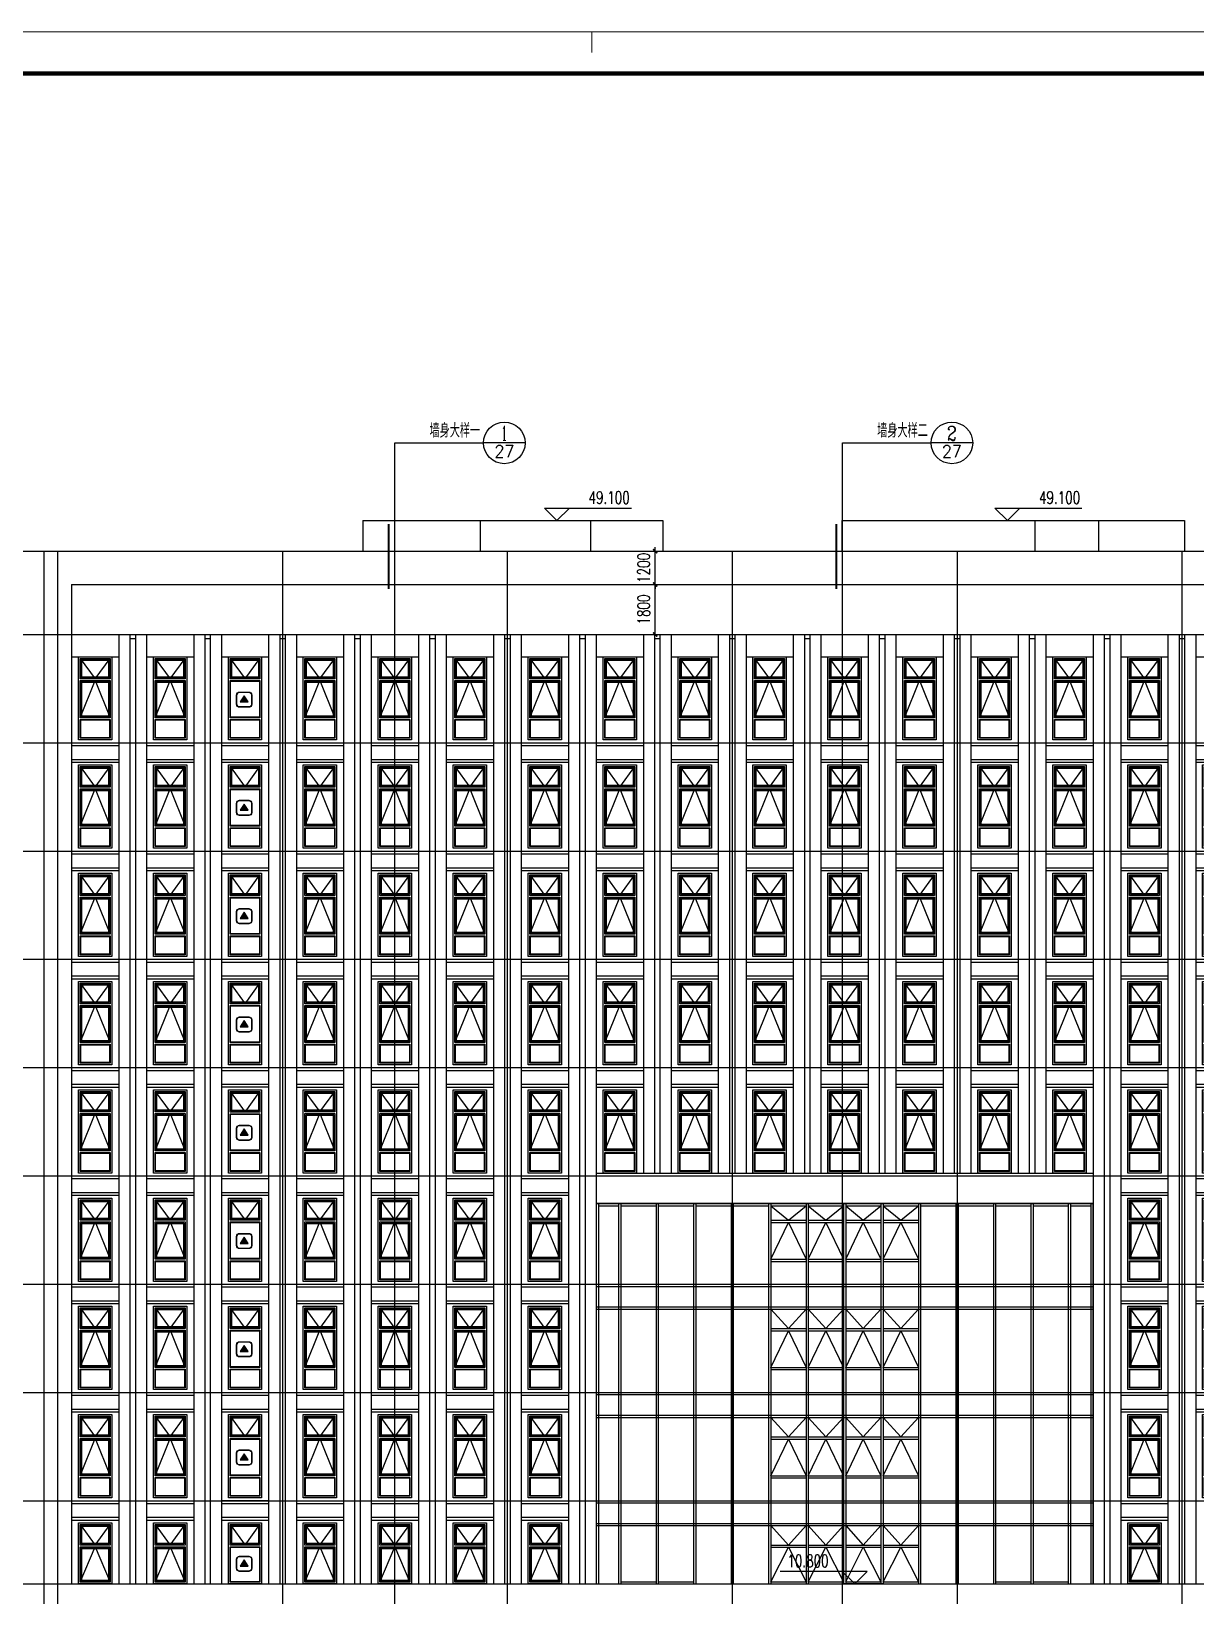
# Model space of a CAD drawing. Extents: x 1738711 to 2346805, y 1189731 to 2516152.
# Drawn here: x 2181922 to 2223872, y 2080978 to 2137328 of the extents above; entities that cross this region are included whole.
import ezdxf
from ezdxf.enums import TextEntityAlignment as Align

# ---------------------------------------------------------------- set-up
doc = ezdxf.new("R2010")
doc.units = 0
doc.header["$LTSCALE"] = 1000
doc.header["$MEASUREMENT"] = 0
doc.linetypes.add('复件 140224通州运河二期售楼部条件图_t3$0$X-ME SHAFT SH$0$X-B2$0$WATER_LINE', pattern=[0])
for name, color, linetype in [('2', 41, 'Continuous'), ('A-Detl-Thin', 1, 'Continuous'), ('DIM_ELEV', 3, 'Continuous'), ('DIM_IDEN', 3, 'Continuous'), ('DOTE', 1, 'Continuous'), ('PUB_DIM', 3, 'Continuous'), ('PUB_TEXT', 7, 'Continuous'), ('TK', 4, 'Continuous'), ('WINDOW', 144, 'Continuous'), ('看线', 8, 'Continuous')]:
    doc.layers.add(name, color=color, linetype=linetype)
doc.layers.add('_0', color=7, linetype='Continuous', lineweight=25)
doc.styles.add('_TCH_DIM', font='SIMPLEX', dxfattribs={"bigfont": 'GBCBIG'})
doc.styles.add('_TCH_DIM_T3', font='SIMPLEX', dxfattribs={"width": 0.705882, "bigfont": 'GBCBIG'})
doc.styles.add('_TCH_LABEL', font='COMPLEX', dxfattribs={"bigfont": 'GBCBIG'})
doc.styles.add('宋体', font='SIMSUN.TTF', dxfattribs={"width": 0.75})
doc.dimstyles.new('_TCH_ARCH&&150', dxfattribs={"dimtxt": 446.25, "dimasz": 150, "dimexe": 375, "dimexo": 450, "dimgap": 189.375, "dimtad": 1, "dimdec": 0, "dimzin": 0, "dimdsep": 46, "dimtxsty": '_TCH_DIM_T3', "dimblk": 'ARCHTICK', "dimcen": 0.09, "dimclrt": 7, "dimazin": 2, "dimtfac": 1, "dimtdec": 0, "dimtix": 1, "dimtmove": 2, "dimatfit": 3, "dimfxl": 1, "dimtolj": 1, "dimtzin": 0, "dimarcsym": 0})

# ---------------------------------------------------------------- blocks, each defined once
blk = doc.blocks.new('hgerahaerhreh')
at = {"layer": '2'}
for p, q in [((1950392, 1480020), (1950392, 1477020)), ((1950792, 1480020), (1950792, 1477020)), ((1950992, 1480020), (1950992, 1477020)), ((1951392, 1480020), (1951392, 1477020))]:
    blk.add_line(p, q, dxfattribs=at)
blk = doc.blocks.new('heraheraherah')
at = {"layer": '2'}
for p, q in [((1975692, 1495620), (1977392, 1495620)), ((1975692, 1495520), (1977392, 1495520)), ((1975692, 1495020), (1977392, 1495020)), ((1975692, 1494920), (1977392, 1494920))]:
    blk.add_line(p, q, dxfattribs=at)
blk = doc.blocks.new('herahreahreh')
at = {"layer": 'WINDOW', "color": 4, "linetype": '复件 140224通州运河二期售楼部条件图_t3$0$X-ME SHAFT SH$0$X-B2$0$WATER_LINE'}
blk.add_lwpolyline([(1943542, 1479020), (1944742, 1479020), (1944742, 1476820), (1943542, 1476820)], close=True, dxfattribs=at)
at = {"layer": 'WINDOW', "linetype": '复件 140224通州运河二期售楼部条件图_t3$0$X-ME SHAFT SH$0$X-B2$0$WATER_LINE'}
for points in [[(1944682, 1478220), (1943602, 1478220), (1943602, 1478960), (1944682, 1478960), (1944682, 1478220)], [(1944682, 1478160), (1944682, 1476880), (1943602, 1476880), (1943602, 1478160), (1944682, 1478160)]]:
    blk.add_lwpolyline(points, dxfattribs=at)
for points in [[(1944642, 1478260), (1943642, 1478260), (1943642, 1478920), (1944642, 1478920)], [(1944622, 1478280), (1943662, 1478280), (1943662, 1478900), (1944622, 1478900)], [(1944642, 1478120), (1944642, 1476920), (1943642, 1476920), (1943642, 1478120)], [(1944622, 1478100), (1944622, 1476940), (1943662, 1476940), (1943662, 1478100)]]:
    blk.add_lwpolyline(points, close=True, dxfattribs=at)
at = {"layer": '看线'}
for points in [[(1943602, 1478960), (1944142, 1478220), (1944682, 1478960)], [(1943602, 1476880), (1944142, 1478160), (1944682, 1476880)]]:
    blk.add_lwpolyline(points, dxfattribs=at)
blk = doc.blocks.new('herahreahre')
at = {"layer": '_0'}
for name, p in [('heraheraherah', (-32400, -15600)), ('herahreahreh', (0, 200))]:
    blk.add_blockref(name, p, dxfattribs=at)
blk = doc.blocks.new('heraherahera')
at = {"layer": '2'}
for p, q in [((1974692, 1495620), (1974692, 1491720)), ((1975092, 1495620), (1975092, 1491720)), ((1975292, 1495620), (1975292, 1491720)), ((1975692, 1495620), (1975692, 1491720))]:
    blk.add_line(p, q, dxfattribs=at)
blk = doc.blocks.new('hgerahgerahre')
at = {"layer": 'WINDOW', "color": 4, "linetype": '复件 140224通州运河二期售楼部条件图_t3$0$X-ME SHAFT SH$0$X-B2$0$WATER_LINE'}
blk.add_lwpolyline([(1975942, 1494820), (1977142, 1494820), (1977142, 1491820), (1975942, 1491820)], close=True, dxfattribs=at)
at = {"layer": 'WINDOW', "linetype": '复件 140224通州运河二期售楼部条件图_t3$0$X-ME SHAFT SH$0$X-B2$0$WATER_LINE'}
for points in [[(1977082, 1494020), (1976002, 1494020), (1976002, 1494760), (1977082, 1494760), (1977082, 1494020)], [(1977082, 1493960), (1977082, 1492620), (1976002, 1492620), (1976002, 1493960), (1977082, 1493960)], [(1977082, 1492560), (1977082, 1491880), (1976002, 1491880), (1976002, 1492560), (1977082, 1492560)]]:
    blk.add_lwpolyline(points, dxfattribs=at)
for points in [[(1977042, 1494060), (1976042, 1494060), (1976042, 1494720), (1977042, 1494720)], [(1977022, 1494080), (1976062, 1494080), (1976062, 1494700), (1977022, 1494700)], [(1977042, 1493920), (1977042, 1492660), (1976042, 1492660), (1976042, 1493920)], [(1977022, 1493900), (1977022, 1492680), (1976062, 1492680), (1976062, 1493900)], [(1977062, 1492540), (1977062, 1491900), (1976022, 1491900), (1976022, 1492540)]]:
    blk.add_lwpolyline(points, close=True, dxfattribs=at)
at = {"layer": '看线'}
for points in [[(1976002, 1494760), (1976542, 1494020), (1977082, 1494760)], [(1976002, 1492620), (1976542, 1493960), (1977082, 1492620)]]:
    blk.add_lwpolyline(points, dxfattribs=at)
blk = doc.blocks.new('jrthreahreah')
at = {"layer": '_0'}
for name in ['heraheraherah', 'hgerahgerahre']:
    blk.add_blockref(name, (0, 0), dxfattribs=at)
blk = doc.blocks.new('geraherahearhe')
at = {"layer": 'WINDOW', "color": 4, "linetype": '复件 140224通州运河二期售楼部条件图_t3$0$X-ME SHAFT SH$0$X-B2$0$WATER_LINE'}
blk.add_lwpolyline([(1943542, 1510320), (1944742, 1510320), (1944742, 1507320), (1943542, 1507320)], close=True, dxfattribs=at)
at = {"layer": 'WINDOW', "linetype": '复件 140224通州运河二期售楼部条件图_t3$0$X-ME SHAFT SH$0$X-B2$0$WATER_LINE'}
for points in [[(1944682, 1509520), (1943602, 1509520), (1943602, 1510260), (1944682, 1510260), (1944682, 1509520)], [(1944682, 1509460), (1944682, 1508120), (1943602, 1508120), (1943602, 1509460), (1944682, 1509460)], [(1944682, 1508060), (1944682, 1507380), (1943602, 1507380), (1943602, 1508060), (1944682, 1508060)]]:
    blk.add_lwpolyline(points, dxfattribs=at)
for points in [[(1944642, 1509560), (1943642, 1509560), (1943642, 1510220), (1944642, 1510220)], [(1944622, 1509580), (1943662, 1509580), (1943662, 1510200), (1944622, 1510200)], [(1944642, 1509420), (1944642, 1508160), (1943642, 1508160), (1943642, 1509420)], [(1944622, 1509400), (1944622, 1508180), (1943662, 1508180), (1943662, 1509400)], [(1944662, 1508040), (1944662, 1507400), (1943622, 1507400), (1943622, 1508040)]]:
    blk.add_lwpolyline(points, close=True, dxfattribs=at)
at = {"layer": '看线'}
for points in [[(1943602, 1510260), (1944142, 1509520), (1944682, 1510260)], [(1943602, 1508120), (1944142, 1509460), (1944682, 1508120)]]:
    blk.add_lwpolyline(points, dxfattribs=at)
blk = doc.blocks.new('hrthtsrhtrdhjrts')
at = {"layer": '2'}
for p, q in [((1944992, 1511220), (1945392, 1511220)), ((1945392, 1511070), (1945592, 1511070)), ((1945592, 1511220), (1945992, 1511220))]:
    blk.add_line(p, q, dxfattribs=at)
blk = doc.blocks.new('44444')
at = {"layer": 'A-Detl-Thin'}
h = blk.add_hatch(color=1, dxfattribs=at)
h.dxf.hatch_style = 1
h.paths.add_polyline_path([(4501249, -50474), (4501124, -50678), (4501380, -50678)])
for points in [[(4501005, -50752), (4501005, -50452, -0.414214), (4501105, -50352), (4501405, -50352, -0.414214), (4501505, -50452), (4501505, -50752, -0.414214), (4501405, -50852), (4501105, -50852, -0.414214)], [(4501015, -50752), (4501015, -50452, -0.414214), (4501105, -50362), (4501405, -50362, -0.414214), (4501495, -50452), (4501495, -50752, -0.414214), (4501405, -50842), (4501105, -50842, -0.414214)]]:
    blk.add_lwpolyline(points, format="xyb", close=True, dxfattribs=at)
blk.add_lwpolyline([(4501249, -50474), (4501124, -50678), (4501380, -50678)], close=True, dxfattribs=at)
blk = doc.blocks.new('herahaerhre')
at = {"layer": 'WINDOW', "color": 4}
blk.add_lwpolyline([(2189022, 1988401), (2190222, 1988401), (2190222, 1985401), (2189022, 1985401)], close=True, dxfattribs=at)
at = {"layer": 'WINDOW'}
for points in [[(2190162, 1987601), (2189082, 1987601), (2189082, 1988341), (2190162, 1988341), (2190162, 1987601)], [(2190162, 1987541), (2190162, 1986201), (2189082, 1986201), (2189082, 1987541), (2190162, 1987541)], [(2190162, 1986141), (2190162, 1985461), (2189082, 1985461), (2189082, 1986141), (2190162, 1986141)]]:
    blk.add_lwpolyline(points, dxfattribs=at)
for points in [[(2190122, 1987641), (2189122, 1987641), (2189122, 1988301), (2190122, 1988301)], [(2190102, 1987661), (2189142, 1987661), (2189142, 1988281), (2190102, 1988281)], [(2190142, 1987521), (2190142, 1986221), (2189102, 1986221), (2189102, 1987521)], [(2190142, 1986121), (2190142, 1985481), (2189102, 1985481), (2189102, 1986121)]]:
    blk.add_lwpolyline(points, close=True, dxfattribs=at)
at = {"layer": '看线'}
blk.add_lwpolyline([(2189082, 1988341), (2189622, 1987601), (2190162, 1988341)], dxfattribs=at)
at = {"color": 6, "xscale": 1.1, "yscale": 1.1, "zscale": 1.1}
blk.add_blockref('44444', (-2761787, 2042516), dxfattribs=at)
blk = doc.blocks.new('heraheraherhe')
at = {"layer": '_0'}
for name, p in [('heraheraherah', (213080, 493582)), ('herahaerhre', (0, 0))]:
    blk.add_blockref(name, p, dxfattribs=at)
blk = doc.blocks.new('hgeraherahe')
at = {"layer": 'WINDOW', "color": 4, "linetype": '复件 140224通州运河二期售楼部条件图_t3$0$X-ME SHAFT SH$0$X-B2$0$WATER_LINE'}
blk.add_lwpolyline([(2189022, 1984501), (2190222, 1984501), (2190222, 1982301), (2189022, 1982301)], close=True, dxfattribs=at)
at = {"layer": 'WINDOW', "linetype": '复件 140224通州运河二期售楼部条件图_t3$0$X-ME SHAFT SH$0$X-B2$0$WATER_LINE'}
for points in [[(2190162, 1983701), (2189082, 1983701), (2189082, 1984441), (2190162, 1984441), (2190162, 1983701)], [(2190162, 1983641), (2190162, 1982361), (2189082, 1982361), (2189082, 1983641), (2190162, 1983641)]]:
    blk.add_lwpolyline(points, dxfattribs=at)
for points in [[(2190122, 1983741), (2189122, 1983741), (2189122, 1984401), (2190122, 1984401)], [(2190102, 1983761), (2189142, 1983761), (2189142, 1984381), (2190102, 1984381)], [(2190142, 1983621), (2190142, 1982381), (2189102, 1982381), (2189102, 1983621)]]:
    blk.add_lwpolyline(points, close=True, dxfattribs=at)
at = {"layer": '看线'}
blk.add_lwpolyline([(2189082, 1984441), (2189622, 1983701), (2190162, 1984441)], dxfattribs=at)
at = {"color": 6, "xscale": 1.1, "yscale": 1.1, "zscale": 1.1}
blk.add_blockref('44444', (-2761787, 2038692), dxfattribs=at)
at = {"layer": '_0'}
blk.add_blockref('heraheraherah', (213080, 489682), dxfattribs=at)
blk = doc.blocks.new('hjashrtahreahe')
at = {"const_width": 25}
blk.add_lwpolyline([(42800, 59400), (42800, 58900)], dxfattribs=at)
at = {"layer": 'TK', "color": 7, "const_width": 25}
blk.add_lwpolyline([(0, 59400), (84100, 59400), (84100, 0), (0, 0)], close=True, dxfattribs=at)
at = {"layer": 'TK', "color": 3, "const_width": 100}
blk.add_lwpolyline([(2500, 1000), (2500, 58400), (83100, 58400), (83100, 1000)], close=True, dxfattribs=at)
at = {"layer": 'TK', "style": '宋体', "width": 0.75}
for tag, height, p in [('项目负责人', 350, (6003, 57089)), ('专业负责人', 350, (6003, 56224)), ('设计人', 350, (6003, 55419)), ('版号1', 250, (77304, 22193)), ('时间1', 250, (82405, 22193)), ('版号2', 250, (77304, 21593)), ('时间2', 250, (82405, 21593)), ('版号3', 250, (77304, 20993)), ('时间3', 250, (82405, 20993)), ('建筑会签', 0.0001, (78978, 2403)), ('电气会签', 0.0001, (82128, 2403)), ('结构会签', 0.0001, (78978, 1803)), ('暖通会签', 0.0001, (82128, 1803)), ('给排水会签', 0.0001, (78978, 1250)), ('智能化会签', 0.0001, (82128, 1250))]:
    blk.add_attdef(tag, text='', height=height, dxfattribs=at).set_placement(p, align=Align.CENTER)
for tag, p in [('合作设计单位', (80816, 48986)), ('版号说明1', (79854, 22318)), ('版号说明2', (79854, 21718)), ('版号说明3', (79854, 21118)), ('浙江绿储科技有限公司', (80545, 16036)), ('百兆瓦级集中式熔盐储能关键', (80545, 14953)), ('设备研发及制造基地项目', (80545, 14603)), ('1#研发楼', (80545, 13636)), ('图名', (80545, 12436)), ('工程编号', (78978, 11461)), ('子项编号', (82128, 11461)), ('建筑', (78978, 10711)), ('图号', (82128, 10711)), ('施工图', (78978, 9961)), ('2023.03', (82128, 9961)), ('审定', (79353, 8461)), ('审核', (79353, 7711)), ('工程负责', (79353, 6961)), ('专业负责', (79353, 6211)), ('设计', (79353, 5461)), ('制图', (79353, 4711)), ('校对', (79353, 3961))]:
    blk.add_attdef(tag, text='', height=250, dxfattribs=at).set_placement(p, align=Align.MIDDLE_CENTER)
blk = doc.blocks.new('_ArchTick')
at = {"color": 0, "linetype": 'ByBlock', "const_width": 0.4}
blk.add_lwpolyline([(-0.5, -0.5), (0.5, 0.5)], dxfattribs=at)
blk = doc.blocks.new('*D179')
at = {"layer": 'Defpoints', "color": 0, "transparency": 16777216}
for p in [(2203270, 2117401), (2204398, 2117401), (2203270, 2115601)]:
    blk.add_point(p, dxfattribs=at)
at = {"layer": 'PUB_DIM', "color": 0, "lineweight": -2, "transparency": 16777216}
for p, q in [((2203720, 2117401), (2204774, 2117401)), ((2204398, 2115601), (2204398, 2117401)), ((2203720, 2115601), (2204774, 2115601))]:
    blk.add_line(p, q, dxfattribs=at)
at = {"layer": 'PUB_DIM', "color": 0, "lineweight": -2, "transparency": 16777216, "xscale": 150, "yscale": 150, "zscale": 150}
for p, rotation in [((2204398, 2117401), 90), ((2204398, 2115601), 270)]:
    blk.add_blockref('_ArchTick', p, dxfattribs=dict(at, rotation=rotation))
at = {"layer": 'PUB_DIM', "color": 7, "transparency": 16777216, "insert": (2203986, 2116501), "char_height": 446.2, "attachment_point": 5, "rotation": 90, "style": '_TCH_DIM_T3'}
blk.add_mtext('\\A1;1800', dxfattribs=at)
blk = doc.blocks.new('*D180')
at = {"layer": 'Defpoints', "color": 0, "transparency": 16777216}
for p in [(2203270, 2118601), (2204398, 2118601), (2203270, 2117401)]:
    blk.add_point(p, dxfattribs=at)
at = {"layer": 'PUB_DIM', "color": 0, "lineweight": -2, "transparency": 16777216}
for p, q in [((2204398, 2118601), (2204398, 2118751)), ((2203720, 2118601), (2204774, 2118601)), ((2204398, 2117401), (2204398, 2118601)), ((2203720, 2117401), (2204774, 2117401)), ((2204398, 2117401), (2204398, 2117251))]:
    blk.add_line(p, q, dxfattribs=at)
at = {"layer": 'PUB_DIM', "color": 0, "lineweight": -2, "transparency": 16777216, "xscale": 150, "yscale": 150, "zscale": 150}
for p, rotation in [((2204398, 2118601), 270), ((2204398, 2117401), 90)]:
    blk.add_blockref('_ArchTick', p, dxfattribs=dict(at, rotation=rotation))
at = {"layer": 'PUB_DIM', "color": 7, "transparency": 16777216, "insert": (2203986, 2118001), "char_height": 446.2, "attachment_point": 5, "rotation": 90, "style": '_TCH_DIM_T3'}
blk.add_mtext('\\A1;1200', dxfattribs=at)

msp = doc.modelspace()

# ---------------------------------------------------------------- linework, layer by layer
at = {"layer": '2'}
for p, q in [((2182372.3, 2118601.5), (2182372.3, 2070301.5)), ((2182372.3, 2118601.5), (2240072.3, 2118601.5)), ((2183372.3, 2117401.5), (2183372.3, 2081401.5)), ((2183372.3, 2117401.5), (2239072.3, 2117401.5)), ((2183372.3, 2114801.5), (2185072.3, 2114801.5)), ((2186072.3, 2114801.5), (2187772.3, 2114801.5)), ((2188772.3, 2114801.5), (2190472.3, 2114801.5)), ((2191472.3, 2114801.5), (2193172.3, 2114801.5)), ((2194172.3, 2114801.5), (2195872.3, 2114801.5)), ((2196872.3, 2114801.5), (2198572.3, 2114801.5)), ((2199572.3, 2114801.5), (2201272.3, 2114801.5)), ((2202272.3, 2114801.5), (2203972.3, 2114801.5)), ((2204972.3, 2114801.5), (2206672.3, 2114801.5)), ((2207672.3, 2114801.5), (2209372.3, 2114801.5)), ((2210372.3, 2114801.5), (2212072.3, 2114801.5)), ((2213072.3, 2114801.5), (2214772.3, 2114801.5)), ((2215772.3, 2114801.5), (2217472.3, 2114801.5)), ((2218472.3, 2114801.5), (2220172.3, 2114801.5)), ((2221172.3, 2114801.5), (2222872.3, 2114801.5)), ((2223872.3, 2114801.5), (2225572.3, 2114801.5)), ((2203972.3, 2100001.5), (2203972.3, 2096201.5)), ((2204372.3, 2100001.5), (2204372.3, 2096201.5)), ((2204572.3, 2100001.5), (2204572.3, 2096201.5)), ((2204972.3, 2100001.5), (2204972.3, 2096201.5)), ((2206672.3, 2100001.5), (2206672.3, 2096201.5)), ((2207072.3, 2100001.5), (2207072.3, 2096201.5)), ((2207272.3, 2100001.5), (2207272.3, 2096201.5)), ((2207672.3, 2100001.5), (2207672.3, 2096201.5)), ((2209372.3, 2100001.5), (2209372.3, 2096201.5)), ((2209772.3, 2100001.5), (2209772.3, 2096201.5)), ((2209972.3, 2100001.5), (2209972.3, 2096201.5)), ((2210372.3, 2100001.5), (2210372.3, 2096201.5)), ((2212072.3, 2100001.5), (2212072.3, 2096201.5)), ((2212472.3, 2100001.5), (2212472.3, 2096201.5)), ((2212672.3, 2100001.5), (2212672.3, 2096201.5)), ((2213072.3, 2100001.5), (2213072.3, 2096201.5)), ((2214772.3, 2100001.5), (2214772.3, 2096201.5)), ((2215172.3, 2100001.5), (2215172.3, 2096201.5)), ((2215372.3, 2100001.5), (2215372.3, 2096201.5)), ((2215772.3, 2100001.5), (2215772.3, 2096201.5)), ((2217472.3, 2100001.5), (2217472.3, 2096201.5)), ((2217872.3, 2100001.5), (2217872.3, 2096201.5)), ((2218072.3, 2100001.5), (2218072.3, 2096201.5)), ((2218472.3, 2100001.5), (2218472.3, 2096201.5)), ((2202272.3, 2096201.5), (2220172.3, 2096201.5)), ((2220172.3, 2096101.5), (2220172.3, 2092201.5)), ((2220572.3, 2096101.5), (2220572.3, 2092201.5)), ((2220772.3, 2096101.5), (2220772.3, 2092201.5)), ((2221172.3, 2096101.5), (2221172.3, 2092201.5)), ((2202272.3, 2095101.5), (2220172.3, 2095101.5)), ((2161372.6, 2081401.5), (2182372.3, 2081401.5)), ((2182372.3, 2081401.5), (2240072.3, 2081401.5))]:
    msp.add_line(p, q, dxfattribs=at)
at = {"layer": 'DIM_ELEV'}
for p, q in [((2200860, 2119701.5), (2200410, 2120151.5)), ((2200410, 2120151.5), (2203542, 2120151.5)), ((2200860, 2119701.5), (2201310, 2120151.5)), ((2217088, 2119701.5), (2216638, 2120151.5)), ((2216638, 2120151.5), (2219770, 2120151.5)), ((2217088, 2119701.5), (2217538, 2120151.5)), ((2199810, 2119701.5), (2201310, 2119701.5)), ((2216038, 2119701.5), (2217538, 2119701.5)), ((2212037.1, 2081851.5), (2208905.1, 2081851.5)), ((2211587.1, 2081401.5), (2211137.1, 2081851.5)), ((2211587.1, 2081401.5), (2212037.1, 2081851.5)), ((2212637.1, 2081401.5), (2211137.1, 2081401.5))]:
    msp.add_line(p, q, dxfattribs=at)
at = {"layer": 'DIM_IDEN'}
for p, q in [((2195024.6, 2122503), (2198214.3, 2122503)), ((2195024.6, 2069847.7), (2195024.6, 2122503)), ((2199714.3, 2122503), (2198214.3, 2122503)), ((2211147.6, 2122503), (2214337.3, 2122503)), ((2211147.6, 2069847.7), (2211147.6, 2122503)), ((2215837.3, 2122503), (2214337.3, 2122503))]:
    msp.add_line(p, q, dxfattribs=at)
at = {"layer": 'DIM_IDEN', "const_width": 75}
for points in [[(2194799.6, 2117234.7), (2194799.6, 2119578.6)], [(2210922.6, 2117234.7), (2210922.6, 2119578.6)]]:
    msp.add_lwpolyline(points, dxfattribs=at)
at = {"layer": 'DIM_IDEN'}
for centre in [(2198964.3, 2122503), (2215087.3, 2122503)]:
    msp.add_circle(centre, 750, dxfattribs=at)
at = {"layer": 'DOTE'}
for p, q in [((2157576.5, 2118601.5), (2243708.8, 2118601.5)), ((2182872.3, 2118601.5), (2182872.3, 2067941.2)), ((2190972.3, 2118601.5), (2190972.3, 2067941.2)), ((2199072.3, 2118601.5), (2199072.3, 2067941.2)), ((2207172.3, 2118601.5), (2207172.3, 2067941.2)), ((2215272.3, 2118601.5), (2215272.3, 2067941.2)), ((2223372.3, 2118601.5), (2223372.3, 2067941.2)), ((2157576.5, 2115601.5), (2243708.8, 2115601.5)), ((2157576.5, 2111701.5), (2243708.8, 2111701.5)), ((2157576.5, 2107801.5), (2243708.8, 2107801.5)), ((2157576.5, 2103901.5), (2243708.8, 2103901.5)), ((2157576.5, 2100001.5), (2243708.8, 2100001.5)), ((2157576.5, 2096101.5), (2243708.8, 2096101.5)), ((2157576.5, 2092201.5), (2243708.8, 2092201.5)), ((2157576.5, 2088301.5), (2243708.8, 2088301.5)), ((2157576.5, 2084401.5), (2243708.8, 2084401.5))]:
    msp.add_line(p, q, dxfattribs=at)
at = {"layer": 'WINDOW', "linetype": '复件 140224通州运河二期售楼部条件图_t3$0$X-ME SHAFT SH$0$X-B2$0$WATER_LINE'}
for p, q in [((2202352.3, 2095101.5), (2202352.3, 2081401.5)), ((2203082.3, 2095101.5), (2203082.3, 2081401.5)), ((2203162.3, 2095101.5), (2203162.3, 2081401.5)), ((2204432.3, 2095101.5), (2204432.3, 2081401.5)), ((2204512.3, 2095101.5), (2204512.3, 2081401.5)), ((2205782.3, 2095101.5), (2205782.3, 2081401.5)), ((2205862.3, 2095101.5), (2205862.3, 2081401.5)), ((2207132.3, 2095101.5), (2207132.3, 2081401.5)), ((2207212.3, 2095101.5), (2207212.3, 2081401.5)), ((2208482.3, 2095101.5), (2208482.3, 2081401.5)), ((2208562.3, 2095101.5), (2208562.3, 2081401.5)), ((2209832.3, 2095101.5), (2209832.3, 2081401.5)), ((2209912.3, 2095101.5), (2209912.3, 2081401.5)), ((2211182.3, 2095101.5), (2211182.3, 2081401.5)), ((2211262.3, 2095101.5), (2211262.3, 2081401.5)), ((2212532.3, 2095101.5), (2212532.3, 2081401.5)), ((2212612.3, 2095101.5), (2212612.3, 2081401.5)), ((2213882.3, 2095101.5), (2213882.3, 2081401.5)), ((2213962.3, 2095101.5), (2213962.3, 2081401.5)), ((2215232.3, 2095101.5), (2215232.3, 2081401.5)), ((2215312.3, 2095101.5), (2215312.3, 2081401.5)), ((2216582.3, 2095101.5), (2216582.3, 2081401.5)), ((2216662.3, 2095101.5), (2216662.3, 2081401.5)), ((2217932.3, 2095101.5), (2217932.3, 2081401.5)), ((2218012.3, 2095101.5), (2218012.3, 2081401.5)), ((2219282.3, 2095101.5), (2219282.3, 2081401.5)), ((2219362.3, 2095101.5), (2219362.3, 2081401.5)), ((2220092.3, 2095101.5), (2220092.3, 2081401.5)), ((2202352.3, 2095021.5), (2203082.3, 2095021.5)), ((2203162.3, 2095021.5), (2204432.3, 2095021.5)), ((2204512.3, 2095021.5), (2205782.3, 2095021.5)), ((2205862.3, 2095021.5), (2207132.3, 2095021.5)), ((2207212.3, 2095021.5), (2208482.3, 2095021.5)), ((2208562.3, 2095021.5), (2209832.3, 2095021.5)), ((2209912.3, 2095021.5), (2211182.3, 2095021.5)), ((2211262.3, 2095021.5), (2212532.3, 2095021.5)), ((2212612.3, 2095021.5), (2213882.3, 2095021.5)), ((2213962.3, 2095021.5), (2215232.3, 2095021.5)), ((2215312.3, 2095021.5), (2216582.3, 2095021.5)), ((2216662.3, 2095021.5), (2217932.3, 2095021.5)), ((2218012.3, 2095021.5), (2219282.3, 2095021.5)), ((2219362.3, 2095021.5), (2220092.3, 2095021.5)), ((2208562.3, 2094501.5), (2209832.3, 2094501.5)), ((2208562.3, 2094421.5), (2209832.3, 2094421.5)), ((2209912.3, 2094501.5), (2211182.3, 2094501.5)), ((2209912.3, 2094421.5), (2211182.3, 2094421.5)), ((2211262.3, 2094501.5), (2212532.3, 2094501.5)), ((2211262.3, 2094421.5), (2212532.3, 2094421.5)), ((2212612.3, 2094501.5), (2213882.3, 2094501.5)), ((2212612.3, 2094421.5), (2213882.3, 2094421.5)), ((2208562.3, 2093101.5), (2209832.3, 2093101.5)), ((2208562.3, 2093021.5), (2209832.3, 2093021.5)), ((2209912.3, 2093101.5), (2211182.3, 2093101.5)), ((2209912.3, 2093021.5), (2211182.3, 2093021.5)), ((2211262.3, 2093101.5), (2212532.3, 2093101.5)), ((2211262.3, 2093021.5), (2212532.3, 2093021.5)), ((2212612.3, 2093101.5), (2213882.3, 2093101.5)), ((2212612.3, 2093021.5), (2213882.3, 2093021.5)), ((2202272.3, 2092201.5), (2220172.3, 2092201.5)), ((2202272.3, 2092121.5), (2220172.3, 2092121.5)), ((2202272.3, 2091381.5), (2220172.3, 2091381.5)), ((2202272.3, 2091301.5), (2220172.3, 2091301.5)), ((2208562.3, 2090601.5), (2209832.3, 2090601.5)), ((2209912.3, 2090601.5), (2211182.3, 2090601.5)), ((2211262.3, 2090601.5), (2212532.3, 2090601.5)), ((2212612.3, 2090601.5), (2213882.3, 2090601.5)), ((2208562.3, 2090521.5), (2209832.3, 2090521.5)), ((2209912.3, 2090521.5), (2211182.3, 2090521.5)), ((2211262.3, 2090521.5), (2212532.3, 2090521.5)), ((2212612.3, 2090521.5), (2213882.3, 2090521.5)), ((2208562.3, 2089201.5), (2209832.3, 2089201.5)), ((2208562.3, 2089121.5), (2209832.3, 2089121.5)), ((2209912.3, 2089201.5), (2211182.3, 2089201.5)), ((2209912.3, 2089121.5), (2211182.3, 2089121.5)), ((2211262.3, 2089201.5), (2212532.3, 2089201.5)), ((2211262.3, 2089121.5), (2212532.3, 2089121.5)), ((2212612.3, 2089201.5), (2213882.3, 2089201.5)), ((2212612.3, 2089121.5), (2213882.3, 2089121.5)), ((2202272.3, 2088301.5), (2220172.3, 2088301.5)), ((2202272.3, 2088221.5), (2220172.3, 2088221.5)), ((2202272.3, 2087481.5), (2220172.3, 2087481.5)), ((2202272.3, 2087401.5), (2220172.3, 2087401.5)), ((2208562.3, 2086701.5), (2209832.3, 2086701.5)), ((2208562.3, 2086621.5), (2209832.3, 2086621.5)), ((2209912.3, 2086701.5), (2211182.3, 2086701.5)), ((2209912.3, 2086621.5), (2211182.3, 2086621.5)), ((2211262.3, 2086701.5), (2212532.3, 2086701.5)), ((2211262.3, 2086621.5), (2212532.3, 2086621.5)), ((2212612.3, 2086701.5), (2213882.3, 2086701.5)), ((2212612.3, 2086621.5), (2213882.3, 2086621.5)), ((2208562.3, 2085301.5), (2209832.3, 2085301.5)), ((2208562.3, 2085221.5), (2209832.3, 2085221.5)), ((2209912.3, 2085301.5), (2211182.3, 2085301.5)), ((2209912.3, 2085221.5), (2211182.3, 2085221.5)), ((2211262.3, 2085301.5), (2212532.3, 2085301.5)), ((2211262.3, 2085221.5), (2212532.3, 2085221.5)), ((2212612.3, 2085301.5), (2213882.3, 2085301.5)), ((2212612.3, 2085221.5), (2213882.3, 2085221.5)), ((2202272.3, 2084401.5), (2220172.3, 2084401.5)), ((2202272.3, 2084321.5), (2220172.3, 2084321.5)), ((2202272.3, 2083581.5), (2220172.3, 2083581.5)), ((2202272.3, 2083501.5), (2220172.3, 2083501.5)), ((2208562.3, 2082801.5), (2209832.3, 2082801.5)), ((2208562.3, 2082721.5), (2209832.3, 2082721.5)), ((2209912.3, 2082801.5), (2211182.3, 2082801.5)), ((2209912.3, 2082721.5), (2211182.3, 2082721.5)), ((2211262.3, 2082801.5), (2212532.3, 2082801.5)), ((2211262.3, 2082721.5), (2212532.3, 2082721.5)), ((2212612.3, 2082801.5), (2213882.3, 2082801.5)), ((2212612.3, 2082721.5), (2213882.3, 2082721.5)), ((2203162.3, 2081481.5), (2204432.3, 2081481.5)), ((2203162.3, 2081401.5), (2204432.3, 2081401.5)), ((2204512.3, 2081481.5), (2205782.3, 2081481.5)), ((2208562.3, 2081481.5), (2209832.3, 2081481.5)), ((2209912.3, 2081481.5), (2211182.3, 2081481.5)), ((2211262.3, 2081481.5), (2212532.3, 2081481.5)), ((2212612.3, 2081481.5), (2213882.3, 2081481.5)), ((2216662.3, 2081481.5), (2217932.3, 2081481.5)), ((2218012.3, 2081481.5), (2219282.3, 2081481.5))]:
    msp.add_line(p, q, dxfattribs=at)
msp.add_lwpolyline([(2202272.3, 2081401.5), (2220172.3, 2081401.5), (2220172.3, 2095101.5), (2202272.3, 2095101.5)], close=True, dxfattribs=at)
at = {"layer": '看线'}
for p, q in [((2193872.3, 2119701.5), (2193872.3, 2118601.5)), ((2193872.3, 2119701.5), (2204672.3, 2119701.5)), ((2198095.5, 2119701.5), (2198095.5, 2118601.5)), ((2202072.3, 2119701.5), (2202072.3, 2118601.5)), ((2204672.3, 2119701.5), (2204672.3, 2118601.5)), ((2211122.3, 2119701.5), (2211122.3, 2118601.5)), ((2211122.3, 2119701.5), (2223472.3, 2119701.5)), ((2218072.3, 2119701.5), (2218072.3, 2118601.5)), ((2220372.3, 2119701.5), (2220372.3, 2118601.5)), ((2223472.3, 2119701.5), (2223472.3, 2118601.5))]:
    msp.add_line(p, q, dxfattribs=at)
for points in [[(2208562.3, 2095021.5), (2209197.3, 2094501.5), (2209832.3, 2095021.5)], [(2209912.3, 2095021.5), (2210547.3, 2094501.5), (2211182.3, 2095021.5)], [(2211262.3, 2095021.5), (2211897.3, 2094501.5), (2212532.3, 2095021.5)], [(2212612.3, 2095021.5), (2213247.3, 2094501.5), (2213882.3, 2095021.5)], [(2208562.3, 2093101.5), (2209197.3, 2094421.5), (2209832.3, 2093101.5)], [(2209912.3, 2093101.5), (2210547.3, 2094421.5), (2211182.3, 2093101.5)], [(2211262.3, 2093101.5), (2211897.3, 2094421.5), (2212532.3, 2093101.5)], [(2212612.3, 2093101.5), (2213247.3, 2094421.5), (2213882.3, 2093101.5)], [(2208562.3, 2091301.5), (2209197.3, 2090601.5), (2209832.3, 2091301.5)], [(2209912.3, 2091301.5), (2210547.3, 2090601.5), (2211182.3, 2091301.5)], [(2211262.3, 2091301.5), (2211897.3, 2090601.5), (2212532.3, 2091301.5)], [(2212612.3, 2091301.5), (2213247.3, 2090601.5), (2213882.3, 2091301.5)], [(2208562.3, 2089201.5), (2209197.3, 2090521.5), (2209832.3, 2089201.5)], [(2209912.3, 2089201.5), (2210547.3, 2090521.5), (2211182.3, 2089201.5)], [(2211262.3, 2089201.5), (2211897.3, 2090521.5), (2212532.3, 2089201.5)], [(2212612.3, 2089201.5), (2213247.3, 2090521.5), (2213882.3, 2089201.5)], [(2208562.3, 2087401.5), (2209197.3, 2086701.5), (2209832.3, 2087401.5)], [(2209912.3, 2087401.5), (2210547.3, 2086701.5), (2211182.3, 2087401.5)], [(2211262.3, 2087401.5), (2211897.3, 2086701.5), (2212532.3, 2087401.5)], [(2212612.3, 2087401.5), (2213247.3, 2086701.5), (2213882.3, 2087401.5)], [(2208562.3, 2085301.5), (2209197.3, 2086621.5), (2209832.3, 2085301.5)], [(2209912.3, 2085301.5), (2210547.3, 2086621.5), (2211182.3, 2085301.5)], [(2211262.3, 2085301.5), (2211897.3, 2086621.5), (2212532.3, 2085301.5)], [(2212612.3, 2085301.5), (2213247.3, 2086621.5), (2213882.3, 2085301.5)], [(2208562.3, 2083501.5), (2209197.3, 2082801.5), (2209832.3, 2083501.5)], [(2209912.3, 2083501.5), (2210547.3, 2082801.5), (2211182.3, 2083501.5)], [(2211262.3, 2083501.5), (2211897.3, 2082801.5), (2212532.3, 2083501.5)], [(2212612.3, 2083501.5), (2213247.3, 2082801.5), (2213882.3, 2083501.5)], [(2208562.3, 2081481.5), (2209197.3, 2082721.5), (2209832.3, 2081481.5)], [(2209912.3, 2081481.5), (2210547.3, 2082721.5), (2211182.3, 2081481.5)], [(2211262.3, 2081481.5), (2211897.3, 2082721.5), (2212532.3, 2081481.5)], [(2212612.3, 2081481.5), (2213247.3, 2082721.5), (2213882.3, 2081481.5)]]:
    msp.add_lwpolyline(points, dxfattribs=at)

# ---------------------------------------------------------------- block references
at = {"xscale": 1.5, "yscale": 1.5, "zscale": 1.5}
msp.add_blockref('hjashrtahreahe', (2137913.5, 2048209.1), dxfattribs=at)
at = {"layer": '_0'}
for name, p in [('heraherahera', (210380.4, 619981.8)), ('hrthtsrhtrdhjrts', (240080.4, 604381.8)), ('heraherahera', (213080.4, 619981.8)), ('hrthtsrhtrdhjrts', (242780.4, 604381.8)), ('heraherahera', (215780.4, 619981.8)), ('hrthtsrhtrdhjrts', (245480.4, 604381.8)), ('heraherahera', (218480.4, 619981.8)), ('hrthtsrhtrdhjrts', (248180.4, 604381.8)), ('heraherahera', (221180.4, 619981.8)), ('hrthtsrhtrdhjrts', (250880.4, 604381.8)), ('heraherahera', (223880.4, 619981.8)), ('hrthtsrhtrdhjrts', (253580.4, 604381.8)), ('heraherahera', (226580.4, 619981.8)), ('hrthtsrhtrdhjrts', (256280.4, 604381.8)), ('heraherahera', (229280.4, 619981.8)), ('hrthtsrhtrdhjrts', (258980.4, 604381.8)), ('heraherahera', (231980.4, 619981.8)), ('hrthtsrhtrdhjrts', (261680.4, 604381.8)), ('heraherahera', (234680.4, 619981.8)), ('hrthtsrhtrdhjrts', (264380.4, 604381.8)), ('heraherahera', (237380.4, 619981.8)), ('hrthtsrhtrdhjrts', (267080.4, 604381.8)), ('heraherahera', (240080.4, 619981.8)), ('hrthtsrhtrdhjrts', (269780.4, 604381.8)), ('heraherahera', (242780.4, 619981.8)), ('hrthtsrhtrdhjrts', (272480.4, 604381.8)), ('heraherahera', (245480.4, 619981.8)), ('hrthtsrhtrdhjrts', (275180.4, 604381.8)), ('heraherahera', (248180.4, 619981.8)), ('hrthtsrhtrdhjrts', (277880.4, 604381.8)), ('geraherahearhe', (240080.4, 604481.8)), ('geraherahearhe', (242780.4, 604481.8)), ('herahaerhre', (0, 126400)), ('geraherahearhe', (248180.4, 604481.8)), ('geraherahearhe', (250880.4, 604481.8)), ('geraherahearhe', (253580.4, 604481.8)), ('geraherahearhe', (256280.4, 604481.8)), ('geraherahearhe', (258980.4, 604481.8)), ('geraherahearhe', (261680.4, 604481.8)), ('geraherahearhe', (264380.4, 604481.8)), ('geraherahearhe', (267080.4, 604481.8)), ('geraherahearhe', (269780.4, 604481.8)), ('geraherahearhe', (272480.4, 604481.8)), ('geraherahearhe', (275180.4, 604481.8)), ('geraherahearhe', (277880.4, 604481.8)), ('jrthreahreah', (207680.4, 616081.8)), ('heraherahera', (210380.4, 616081.8)), ('jrthreahreah', (210380.4, 616081.8)), ('heraherahera', (213080.4, 616081.8)), ('heraheraherhe', (0, 122500)), ('heraherahera', (215780.4, 616081.8)), ('jrthreahreah', (215780.4, 616081.8)), ('heraherahera', (218480.4, 616081.8)), ('jrthreahreah', (218480.4, 616081.8)), ('heraherahera', (221180.4, 616081.8)), ('jrthreahreah', (221180.4, 616081.8)), ('heraherahera', (223880.4, 616081.8)), ('jrthreahreah', (223880.4, 616081.8)), ('heraherahera', (226580.4, 616081.8)), ('jrthreahreah', (226580.4, 616081.8)), ('heraherahera', (229280.4, 616081.8)), ('jrthreahreah', (229280.4, 616081.8)), ('heraherahera', (231980.4, 616081.8)), ('jrthreahreah', (231980.4, 616081.8)), ('heraherahera', (234680.4, 616081.8)), ('jrthreahreah', (234680.4, 616081.8)), ('heraherahera', (237380.4, 616081.8)), ('jrthreahreah', (237380.4, 616081.8)), ('heraherahera', (240080.4, 616081.8)), ('jrthreahreah', (240080.4, 616081.8)), ('heraherahera', (242780.4, 616081.8)), ('jrthreahreah', (242780.4, 616081.8)), ('heraherahera', (245480.4, 616081.8)), ('jrthreahreah', (245480.4, 616081.8)), ('heraherahera', (248180.4, 616081.8)), ('jrthreahreah', (248180.4, 616081.8)), ('jrthreahreah', (207680.4, 612181.8)), ('heraherahera', (210380.4, 612181.8)), ('jrthreahreah', (210380.4, 612181.8)), ('heraherahera', (213080.4, 612181.8)), ('heraheraherhe', (0, 118600)), ('heraherahera', (215780.4, 612181.8)), ('jrthreahreah', (215780.4, 612181.8)), ('heraherahera', (218480.4, 612181.8)), ('jrthreahreah', (218480.4, 612181.8)), ('heraherahera', (221180.4, 612181.8)), ('jrthreahreah', (221180.4, 612181.8)), ('heraherahera', (223880.4, 612181.8)), ('jrthreahreah', (223880.4, 612181.8)), ('heraherahera', (226580.4, 612181.8)), ('jrthreahreah', (226580.4, 612181.8)), ('heraherahera', (229280.4, 612181.8)), ('jrthreahreah', (229280.4, 612181.8)), ('heraherahera', (231980.4, 612181.8)), ('jrthreahreah', (231980.4, 612181.8)), ('heraherahera', (234680.4, 612181.8)), ('jrthreahreah', (234680.4, 612181.8)), ('heraherahera', (237380.4, 612181.8)), ('jrthreahreah', (237380.4, 612181.8)), ('heraherahera', (240080.4, 612181.8)), ('jrthreahreah', (240080.4, 612181.8)), ('heraherahera', (242780.4, 612181.8)), ('jrthreahreah', (242780.4, 612181.8)), ('heraherahera', (245480.4, 612181.8)), ('jrthreahreah', (245480.4, 612181.8)), ('heraherahera', (248180.4, 612181.8)), ('jrthreahreah', (248180.4, 612181.8)), ('jrthreahreah', (207680.4, 608281.8)), ('heraherahera', (210380.4, 608281.8)), ('jrthreahreah', (210380.4, 608281.8)), ('heraherahera', (213080.4, 608281.8)), ('heraheraherhe', (0, 114700)), ('heraherahera', (215780.4, 608281.8)), ('jrthreahreah', (215780.4, 608281.8)), ('heraherahera', (218480.4, 608281.8)), ('jrthreahreah', (218480.4, 608281.8)), ('heraherahera', (221180.4, 608281.8)), ('jrthreahreah', (221180.4, 608281.8)), ('heraherahera', (223880.4, 608281.8)), ('jrthreahreah', (223880.4, 608281.8)), ('heraherahera', (226580.4, 608281.8)), ('jrthreahreah', (226580.4, 608281.8)), ('heraherahera', (229280.4, 608281.8)), ('jrthreahreah', (229280.4, 608281.8)), ('heraherahera', (231980.4, 608281.8)), ('jrthreahreah', (231980.4, 608281.8)), ('heraherahera', (234680.4, 608281.8)), ('jrthreahreah', (234680.4, 608281.8)), ('heraherahera', (237380.4, 608281.8)), ('jrthreahreah', (237380.4, 608281.8)), ('heraherahera', (240080.4, 608281.8)), ('jrthreahreah', (240080.4, 608281.8)), ('heraherahera', (242780.4, 608281.8)), ('jrthreahreah', (242780.4, 608281.8)), ('heraherahera', (245480.4, 608281.8)), ('jrthreahreah', (245480.4, 608281.8)), ('heraherahera', (248180.4, 608281.8)), ('jrthreahreah', (248180.4, 608281.8)), ('jrthreahreah', (207680.4, 604381.8)), ('heraherahera', (210380.4, 604381.8)), ('jrthreahreah', (210380.4, 604381.8)), ('heraherahera', (213080.4, 604381.8)), ('heraheraherhe', (0, 110800)), ('heraherahera', (215780.4, 604381.8)), ('jrthreahreah', (215780.4, 604381.8)), ('heraherahera', (218480.4, 604381.8)), ('jrthreahreah', (218480.4, 604381.8)), ('heraherahera', (221180.4, 604381.8)), ('jrthreahreah', (221180.4, 604381.8)), ('heraherahera', (223880.4, 604381.8)), ('jrthreahreah', (223880.4, 604381.8)), ('heraherahera', (226580.4, 604381.8)), ('jrthreahreah', (226580.4, 604381.8)), ('jrthreahreah', (229280.4, 604381.8)), ('jrthreahreah', (231980.4, 604381.8)), ('jrthreahreah', (234680.4, 604381.8)), ('jrthreahreah', (237380.4, 604381.8)), ('jrthreahreah', (240080.4, 604381.8)), ('jrthreahreah', (242780.4, 604381.8)), ('heraherahera', (245480.4, 604381.8)), ('jrthreahreah', (245480.4, 604381.8)), ('heraherahera', (248180.4, 604381.8)), ('jrthreahreah', (248180.4, 604381.8)), ('jrthreahreah', (207680.4, 600481.8)), ('heraherahera', (210380.4, 600481.8)), ('jrthreahreah', (210380.4, 600481.8)), ('heraherahera', (213080.4, 600481.8)), ('heraheraherhe', (0, 106900)), ('heraherahera', (215780.4, 600481.8)), ('jrthreahreah', (215780.4, 600481.8)), ('heraherahera', (218480.4, 600481.8)), ('jrthreahreah', (218480.4, 600481.8)), ('heraherahera', (221180.4, 600481.8)), ('jrthreahreah', (221180.4, 600481.8)), ('heraherahera', (223880.4, 600481.8)), ('jrthreahreah', (223880.4, 600481.8)), ('heraherahera', (226580.4, 600481.8)), ('jrthreahreah', (245480.4, 600481.8)), ('heraherahera', (248180.4, 600481.8)), ('jrthreahreah', (248180.4, 600481.8)), ('jrthreahreah', (207680.4, 596581.8)), ('heraherahera', (210380.4, 596581.8)), ('jrthreahreah', (210380.4, 596581.8)), ('heraherahera', (213080.4, 596581.8)), ('heraheraherhe', (0, 103000)), ('heraherahera', (215780.4, 596581.8)), ('jrthreahreah', (215780.4, 596581.8)), ('heraherahera', (218480.4, 596581.8)), ('jrthreahreah', (218480.4, 596581.8)), ('heraherahera', (221180.4, 596581.8)), ('jrthreahreah', (221180.4, 596581.8)), ('heraherahera', (223880.4, 596581.8)), ('jrthreahreah', (223880.4, 596581.8)), ('heraherahera', (226580.4, 596581.8)), ('heraherahera', (245480.4, 596581.8)), ('jrthreahreah', (245480.4, 596581.8)), ('heraherahera', (248180.4, 596581.8)), ('jrthreahreah', (248180.4, 596581.8)), ('jrthreahreah', (207680.4, 592681.8)), ('heraherahera', (210380.4, 592681.8)), ('jrthreahreah', (210380.4, 592681.8)), ('heraherahera', (213080.4, 592681.8)), ('heraheraherhe', (0, 99100)), ('heraherahera', (215780.4, 592681.8)), ('jrthreahreah', (215780.4, 592681.8)), ('heraherahera', (218480.4, 592681.8)), ('jrthreahreah', (218480.4, 592681.8)), ('heraherahera', (221180.4, 592681.8)), ('jrthreahreah', (221180.4, 592681.8)), ('heraherahera', (223880.4, 592681.8)), ('jrthreahreah', (223880.4, 592681.8)), ('heraherahera', (226580.4, 592681.8)), ('heraherahera', (245480.4, 592681.8)), ('jrthreahreah', (245480.4, 592681.8)), ('heraherahera', (248180.4, 592681.8)), ('jrthreahreah', (248180.4, 592681.8)), ('herahreahre', (240080.4, 604381.8)), ('hgerahaerhreh', (234680.4, 604381.8)), ('herahreahre', (242780.4, 604381.8)), ('hgerahaerhreh', (237380.4, 604381.8)), ('hgeraherahe', (0, 99100)), ('hgerahaerhreh', (240080.4, 604381.8)), ('herahreahre', (248180.4, 604381.8)), ('hgerahaerhreh', (242780.4, 604381.8)), ('herahreahre', (250880.4, 604381.8)), ('hgerahaerhreh', (245480.4, 604381.8)), ('herahreahre', (253580.4, 604381.8)), ('hgerahaerhreh', (248180.4, 604381.8)), ('herahreahre', (256280.4, 604381.8)), ('hgerahaerhreh', (250880.4, 604381.8)), ('hgerahaerhreh', (269780.4, 604381.8)), ('herahreahre', (277880.4, 604381.8)), ('hgerahaerhreh', (272480.4, 604381.8))]:
    msp.add_blockref(name, p, dxfattribs=at)

# ---------------------------------------------------------------- texts
at = {"layer": 'PUB_TEXT', "color": 7, "style": '_TCH_DIM'}
for s, p in [('墙身大样一', (2196269.6, 2122694)), ('墙身大样二', (2212398.2, 2122694))]:
    msp.add_text(s, height=506.38, dxfattribs=at).set_placement(p)
at = {"layer": 'PUB_TEXT', "color": 7, "style": '_TCH_LABEL'}
for s, height, p, p2 in [('1', 535.4, (2198849.6, 2122585.3), (2199079, 2122585.3)), ('2', 522, (2214913.3, 2122586), (2215261.3, 2122586)), ('27', 439.31, (2198608.7, 2121975.3), (2199319.9, 2121975.3)), ('27', 439.31, (2214731.7, 2121975.3), (2215442.9, 2121975.3))]:
    msp.add_text(s, height=height, dxfattribs=at).set_placement(p, p2, align=Align.FIT)
at = {"layer": 'PUB_TEXT', "color": 7, "style": '_TCH_DIM', "width": 0.705882}
for s, p in [('49.100', (2201997, 2120309)), ('49.100', (2218225, 2120309)), ('10.800', (2209160.1, 2082009))]:
    msp.add_text(s, height=446.25, dxfattribs=at).set_placement(p)

# ---------------------------------------------------------------- dimensions: what is measured, and where the dimension line sits
at = {"layer": 'PUB_DIM'}
for p1, p2, picture, middle in [((2203270.5, 2117401.5), (2203270.5, 2118601.5), '*D180', (2203986, 2118001.5)), ((2203270.5, 2115601.5), (2203270.5, 2117401.5), '*D179', (2203986, 2116501.5))]:
    dim = msp.add_aligned_dim(p1=p1, p2=p2, distance=-1128, dimstyle='_TCH_ARCH&&150', dxfattribs=at)
    dim.commit()
    dim.dimension.update_dxf_attribs({"geometry": picture, "text_midpoint": middle})

doc.saveas('drawing.dxf')
